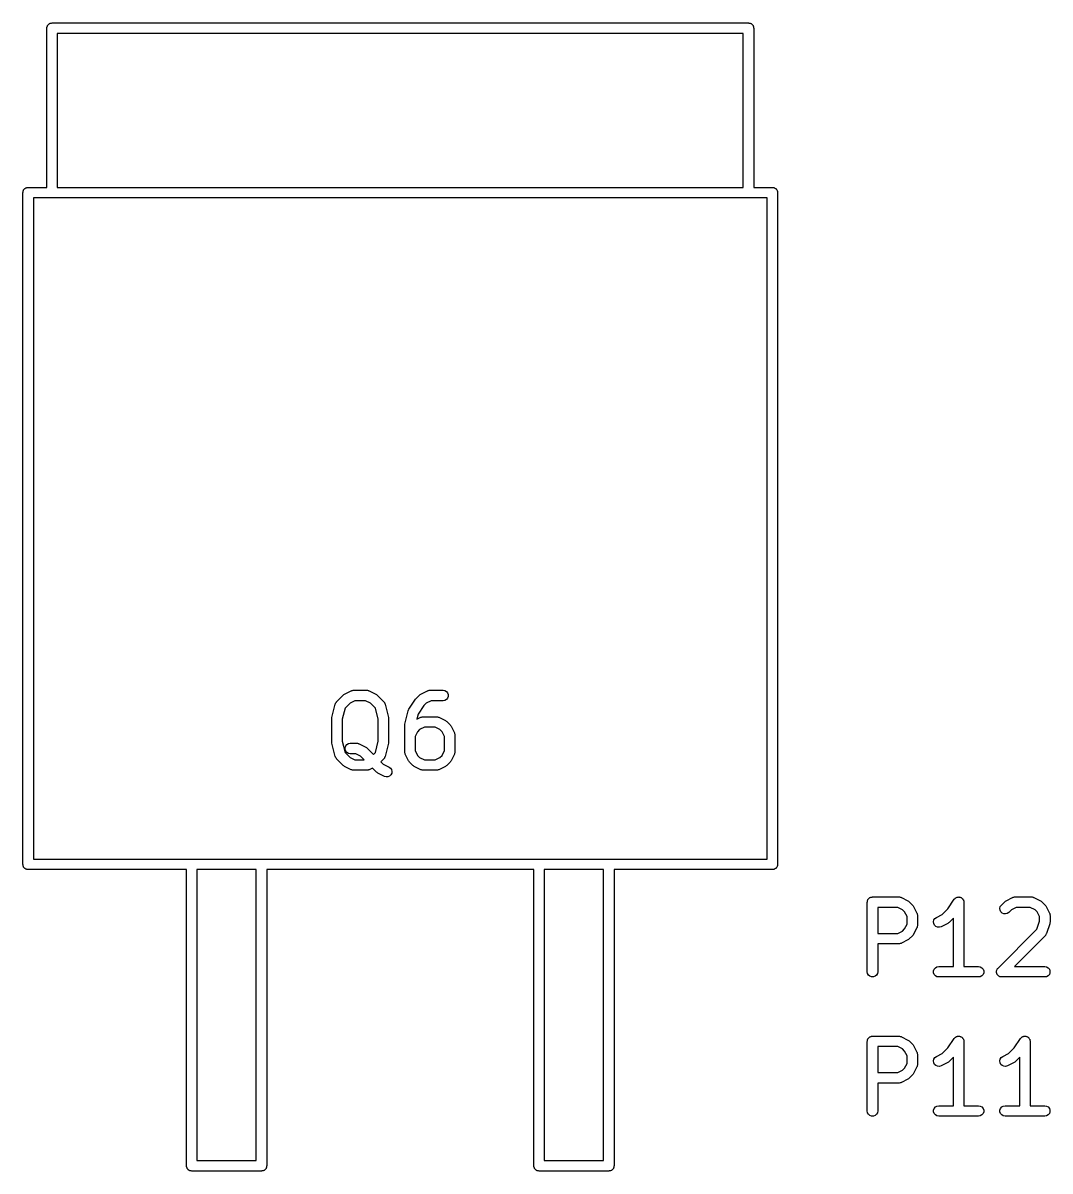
# Model space of a CAD drawing. Extents: x 0 to 76, y -93 to 10.
# Drawn here: x 58.58 to 73.34, y -49.09 to -32.59 of the extents above; entities that cross this region are included whole.
import ezdxf

# ---------------------------------------------------------------- set-up
doc = ezdxf.new("R2010")
doc.units = 0
doc.header["$MEASUREMENT"] = 0
doc.layers.add('BLACK', color=7, linetype='CONTINUOUS')

msp = doc.modelspace()

# ---------------------------------------------------------------- linework, layer by layer
at = {"layer": 'Black'}
for p, q in [((58.9212, -32.6655), (58.9223, -32.659)), ((58.9223, -32.6525), (58.9246, -32.6463)), ((58.9223, -32.659), (58.9223, -32.6525)), ((58.9246, -32.6463), (58.9257, -32.6398)), ((58.9257, -32.6398), (58.929, -32.6342)), ((58.929, -32.6342), (58.9312, -32.628)), ((58.9312, -32.628), (58.9355, -32.623)), ((58.9355, -32.623), (58.9387, -32.6173)), ((58.9387, -32.6173), (58.9438, -32.6131)), ((58.9438, -32.6131), (58.948, -32.608)), ((58.948, -32.608), (58.9537, -32.6048)), ((58.9537, -32.6048), (58.9587, -32.6005)), ((58.9587, -32.6005), (58.9649, -32.5983)), ((58.9649, -32.5983), (58.9705, -32.595)), ((58.9705, -32.595), (58.977, -32.5939)), ((58.977, -32.5939), (58.9832, -32.5916)), ((58.9832, -32.5916), (58.9897, -32.5916)), ((58.9897, -32.5916), (58.9962, -32.5905)), ((58.9962, -32.5905), (69.0038, -32.5905)), ((69.0038, -32.5905), (69.0103, -32.5916)), ((69.0103, -32.5916), (69.0168, -32.5916)), ((69.0168, -32.5916), (69.023, -32.5939)), ((69.023, -32.5939), (69.0295, -32.595)), ((69.0295, -32.595), (69.0351, -32.5983)), ((69.0351, -32.5983), (69.0413, -32.6005)), ((69.0413, -32.6005), (69.0463, -32.6048)), ((69.0463, -32.6048), (69.052, -32.608)), ((69.052, -32.608), (69.0562, -32.6131)), ((69.0562, -32.6131), (69.0613, -32.6173)), ((69.0613, -32.6173), (69.0645, -32.623)), ((69.0645, -32.623), (69.0688, -32.628)), ((69.0688, -32.628), (69.071, -32.6342)), ((69.071, -32.6342), (69.0743, -32.6398)), ((69.0743, -32.6398), (69.0754, -32.6463)), ((69.0754, -32.6463), (69.0777, -32.6525)), ((69.0777, -32.6525), (69.0777, -32.659)), ((69.0777, -32.659), (69.0788, -32.6655)), ((58.9212, -34.9527), (58.9212, -32.6655)), ((59.0712, -32.7405), (59.0712, -34.9527)), ((68.9288, -32.7405), (59.0712, -32.7405)), ((68.9288, -34.9527), (68.9288, -32.7405)), ((69.0788, -32.6655), (69.0788, -34.9527)), ((58.6051, -34.9702), (58.6108, -34.967)), ((58.6108, -34.967), (58.6158, -34.9627)), ((58.6158, -34.9627), (58.622, -34.9605)), ((58.622, -34.9605), (58.6276, -34.9572)), ((58.6276, -34.9572), (58.6341, -34.9561)), ((58.6341, -34.9561), (58.6403, -34.9538)), ((58.6403, -34.9538), (58.6468, -34.9538)), ((58.6468, -34.9538), (58.6533, -34.9527)), ((58.6533, -34.9527), (58.9212, -34.9527)), ((59.0712, -34.9527), (68.9288, -34.9527)), ((69.0788, -34.9527), (69.3467, -34.9527)), ((69.3467, -34.9527), (69.3532, -34.9538)), ((69.3532, -34.9538), (69.3597, -34.9538)), ((69.3597, -34.9538), (69.3659, -34.9561)), ((69.3659, -34.9561), (69.3724, -34.9572)), ((69.3724, -34.9572), (69.378, -34.9605)), ((69.378, -34.9605), (69.3842, -34.9627)), ((69.3842, -34.9627), (69.3892, -34.967)), ((69.3892, -34.967), (69.3949, -34.9702)), ((58.5783, -35.0277), (58.5794, -35.0212)), ((58.5783, -44.6797), (58.5783, -35.0277)), ((58.5794, -35.0147), (58.5817, -35.0085)), ((58.5794, -35.0212), (58.5794, -35.0147)), ((58.5817, -35.0085), (58.5828, -35.002)), ((58.5828, -35.002), (58.5861, -34.9964)), ((58.5861, -34.9964), (58.5883, -34.9902)), ((58.5883, -34.9902), (58.5926, -34.9852)), ((58.5926, -34.9852), (58.5958, -34.9795)), ((58.5958, -34.9795), (58.6009, -34.9753)), ((58.6009, -34.9753), (58.6051, -34.9702)), ((58.7283, -35.1027), (58.7283, -44.6047)), ((69.2717, -35.1027), (58.7283, -35.1027)), ((69.2717, -44.6047), (69.2717, -35.1027)), ((69.3949, -34.9702), (69.3991, -34.9753)), ((69.3991, -34.9753), (69.4042, -34.9795)), ((69.4042, -34.9795), (69.4074, -34.9852)), ((69.4074, -34.9852), (69.4117, -34.9902)), ((69.4117, -34.9902), (69.4139, -34.9964)), ((69.4139, -34.9964), (69.4172, -35.002)), ((69.4172, -35.002), (69.4183, -35.0085)), ((69.4183, -35.0085), (69.4206, -35.0147)), ((69.4206, -35.0147), (69.4206, -35.0212)), ((69.4206, -35.0212), (69.4217, -35.0277)), ((69.4217, -35.0277), (69.4217, -44.6797)), ((63.2007, -42.233), (63.296, -42.1854)), ((63.296, -42.1854), (63.3001, -42.1842)), ((63.3001, -42.1842), (63.3039, -42.182)), ((63.3039, -42.182), (63.3125, -42.1805)), ((63.3125, -42.1805), (63.3209, -42.178)), ((63.3209, -42.178), (63.3253, -42.1782)), ((63.3253, -42.1782), (63.3295, -42.1775)), ((63.3295, -42.1775), (63.52, -42.1775)), ((63.52, -42.1775), (63.5242, -42.1782)), ((63.5242, -42.1782), (63.5286, -42.178)), ((63.5286, -42.178), (63.537, -42.1805)), ((63.537, -42.1805), (63.5456, -42.182)), ((63.5456, -42.182), (63.5494, -42.1842)), ((63.5494, -42.1842), (63.5535, -42.1854)), ((63.5535, -42.1854), (63.6488, -42.233)), ((64.296, -42.233), (64.3912, -42.1854)), ((64.3912, -42.1854), (64.3954, -42.1842)), ((64.3954, -42.1842), (64.3991, -42.182)), ((64.3991, -42.182), (64.4078, -42.1805)), ((64.4078, -42.1805), (64.4162, -42.178)), ((64.4162, -42.178), (64.4205, -42.1782)), ((64.4205, -42.1782), (64.4247, -42.1775)), ((64.4247, -42.1775), (64.6152, -42.1775)), ((64.6152, -42.1775), (64.6409, -42.182)), ((64.6409, -42.182), (64.6634, -42.195)), ((64.6634, -42.195), (64.6802, -42.215)), ((64.6802, -42.215), (64.6891, -42.2395)), ((63.0187, -42.5676), (63.0663, -42.3771)), ((63.0663, -42.3771), (63.0692, -42.3706)), ((63.0692, -42.3706), (63.0711, -42.3636)), ((63.0711, -42.3636), (63.0745, -42.3588)), ((63.0745, -42.3588), (63.0769, -42.3534)), ((63.0769, -42.3534), (63.0819, -42.3482)), ((63.0819, -42.3482), (63.086, -42.3423)), ((63.086, -42.3423), (63.1812, -42.2471)), ((63.1812, -42.2471), (63.1911, -42.2402)), ((63.1911, -42.2402), (63.2007, -42.233)), ((63.2787, -42.3617), (63.2068, -42.4337)), ((63.3472, -42.3275), (63.2787, -42.3617)), ((63.5023, -42.3275), (63.3472, -42.3275)), ((63.5708, -42.3617), (63.5023, -42.3275)), ((63.6427, -42.4337), (63.5708, -42.3617)), ((63.6488, -42.233), (63.6584, -42.2402)), ((63.6584, -42.2402), (63.6683, -42.2471)), ((63.6683, -42.2471), (63.7635, -42.3423)), ((63.7635, -42.3423), (63.7676, -42.3482)), ((63.7676, -42.3482), (63.7726, -42.3534)), ((63.7726, -42.3534), (63.775, -42.3588)), ((63.775, -42.3588), (63.7784, -42.3636)), ((63.7784, -42.3636), (63.7803, -42.3706)), ((63.7803, -42.3706), (63.7832, -42.3771)), ((63.7832, -42.3771), (63.8308, -42.5676)), ((64.1243, -42.449), (64.2195, -42.3061)), ((64.2195, -42.3061), (64.2246, -42.3008)), ((64.2246, -42.3008), (64.2289, -42.2947)), ((64.2289, -42.2947), (64.2765, -42.2471)), ((64.2765, -42.2471), (64.2863, -42.2402)), ((64.2863, -42.2402), (64.296, -42.233)), ((64.3739, -42.3617), (64.3402, -42.3955)), ((64.4425, -42.3275), (64.3739, -42.3617)), ((64.6152, -42.3275), (64.4425, -42.3275)), ((64.6409, -42.323), (64.6152, -42.3275)), ((64.6634, -42.3099), (64.6409, -42.323)), ((64.6802, -42.29), (64.6634, -42.3099)), ((64.6891, -42.2655), (64.6802, -42.29)), ((64.6891, -42.2395), (64.6891, -42.2655)), ((63.2068, -42.4337), (63.1664, -42.595)), ((63.6831, -42.595), (63.6427, -42.4337)), ((64.0663, -42.6629), (64.1139, -42.4724)), ((64.1139, -42.4724), (64.1191, -42.4608)), ((64.1191, -42.4608), (64.1243, -42.449)), ((64.2563, -42.5214), (64.2377, -42.5955)), ((64.3402, -42.3955), (64.2563, -42.5214)), ((63.0164, -42.5858), (63.018, -42.5768)), ((63.0164, -42.9191), (63.0164, -42.5858)), ((63.018, -42.5768), (63.0187, -42.5676)), ((63.1664, -42.595), (63.1664, -42.9099)), ((63.6831, -42.9099), (63.6831, -42.595)), ((63.8308, -42.5676), (63.8315, -42.5768)), ((63.8315, -42.5768), (63.8331, -42.5858)), ((63.8331, -42.5858), (63.8331, -42.9191)), ((64.064, -42.6811), (64.0656, -42.672)), ((64.064, -43.062), (64.064, -42.6811)), ((64.0656, -42.672), (64.0663, -42.6629)), ((64.2377, -42.5955), (64.296, -42.5664)), ((64.3472, -42.7084), (64.2787, -42.7427)), ((64.296, -42.5664), (64.3001, -42.5651)), ((64.3001, -42.5651), (64.3039, -42.563)), ((64.3039, -42.563), (64.3125, -42.5614)), ((64.3125, -42.5614), (64.3209, -42.5589)), ((64.3209, -42.5589), (64.3253, -42.5592)), ((64.3253, -42.5592), (64.3295, -42.5584)), ((64.3295, -42.5584), (64.52, -42.5584)), ((64.5023, -42.7084), (64.3472, -42.7084)), ((64.5708, -42.7427), (64.5023, -42.7084)), ((64.52, -42.5584), (64.5242, -42.5592)), ((64.5242, -42.5592), (64.5286, -42.5589)), ((64.5286, -42.5589), (64.537, -42.5614)), ((64.537, -42.5614), (64.5456, -42.563)), ((64.5456, -42.563), (64.5494, -42.5651)), ((64.5494, -42.5651), (64.5535, -42.5664)), ((64.5535, -42.5664), (64.6488, -42.614)), ((64.6488, -42.614), (64.6584, -42.6211)), ((64.6584, -42.6211), (64.6683, -42.628)), ((64.6683, -42.628), (64.7159, -42.6756)), ((64.7159, -42.6756), (64.7228, -42.6855)), ((64.7228, -42.6855), (64.7299, -42.6951)), ((64.7299, -42.6951), (64.7775, -42.7904)), ((64.2483, -42.7731), (64.214, -42.8416)), ((64.214, -42.8416), (64.214, -43.0443)), ((64.2787, -42.7427), (64.2483, -42.7731)), ((64.6012, -42.7731), (64.5708, -42.7427)), ((64.6355, -42.8416), (64.6012, -42.7731)), ((64.6355, -43.0443), (64.6355, -42.8416)), ((64.7775, -42.7904), (64.7788, -42.7945)), ((64.7788, -42.7945), (64.7809, -42.7983)), ((64.7809, -42.7983), (64.7825, -42.8069)), ((64.7825, -42.8069), (64.785, -42.8153)), ((64.785, -42.8153), (64.7847, -42.8197)), ((64.7847, -42.8197), (64.7855, -42.8239)), ((64.7855, -42.8239), (64.7855, -43.062)), ((63.018, -42.9282), (63.0164, -42.9191)), ((63.0187, -42.9373), (63.018, -42.9282)), ((63.0663, -43.1278), (63.0187, -42.9373)), ((63.1664, -42.9099), (63.2068, -43.0713)), ((63.208, -43.0014), (63.2169, -42.9769)), ((63.208, -43.0274), (63.208, -43.0014)), ((63.2169, -43.0519), (63.208, -43.0274)), ((63.2169, -42.9769), (63.2337, -42.9569)), ((63.2337, -42.9569), (63.2562, -42.9439)), ((63.2562, -42.9439), (63.2819, -42.9394)), ((63.2819, -42.9394), (63.3771, -42.9394)), ((63.3771, -42.9394), (63.3814, -42.9401)), ((63.3814, -42.9401), (63.3857, -42.9399)), ((63.3857, -42.9399), (63.3941, -42.9424)), ((63.3941, -42.9424), (63.4028, -42.9439)), ((63.4028, -42.9439), (63.4065, -42.9461)), ((63.4065, -42.9461), (63.4107, -42.9473)), ((63.4107, -42.9473), (63.5059, -42.9949)), ((63.5059, -42.9949), (63.5156, -43.0021)), ((63.5156, -43.0021), (63.5254, -43.009)), ((63.5254, -43.009), (63.6152, -43.0988)), ((63.6427, -43.0713), (63.6831, -42.9099)), ((63.8308, -42.9373), (63.7832, -43.1278)), ((63.8315, -42.9282), (63.8308, -42.9373)), ((63.8331, -42.9191), (63.8315, -42.9282)), ((64.214, -43.0443), (64.2483, -43.1128)), ((64.6012, -43.1128), (64.6355, -43.0443)), ((63.0692, -43.1344), (63.0663, -43.1278)), ((63.0711, -43.1413), (63.0692, -43.1344)), ((63.0745, -43.1462), (63.0711, -43.1413)), ((63.0769, -43.1516), (63.0745, -43.1462)), ((63.0819, -43.1568), (63.0769, -43.1516)), ((63.086, -43.1627), (63.0819, -43.1568)), ((63.1812, -43.2579), (63.086, -43.1627)), ((63.2068, -43.0713), (63.2787, -43.1432)), ((63.2337, -43.0718), (63.2169, -43.0519)), ((63.2562, -43.0849), (63.2337, -43.0718)), ((63.2819, -43.0894), (63.2562, -43.0849)), ((63.2787, -43.1432), (63.3472, -43.1775)), ((63.3594, -43.0894), (63.2819, -43.0894)), ((63.3472, -43.1775), (63.4818, -43.1775)), ((63.4279, -43.1236), (63.3594, -43.0894)), ((63.4818, -43.1775), (63.4279, -43.1236)), ((63.6152, -43.0988), (63.6427, -43.0713)), ((63.7635, -43.1627), (63.7213, -43.2049)), ((63.7213, -43.2049), (63.7549, -43.2385)), ((63.7676, -43.1568), (63.7635, -43.1627)), ((63.7726, -43.1516), (63.7676, -43.1568)), ((63.775, -43.1462), (63.7726, -43.1516)), ((63.7784, -43.1413), (63.775, -43.1462)), ((63.7803, -43.1344), (63.7784, -43.1413)), ((63.7832, -43.1278), (63.7803, -43.1344)), ((64.0648, -43.0663), (64.064, -43.062)), ((64.0645, -43.0706), (64.0648, -43.0663)), ((64.067, -43.079), (64.0645, -43.0706)), ((64.0686, -43.0877), (64.067, -43.079)), ((64.0707, -43.0914), (64.0686, -43.0877)), ((64.072, -43.0955), (64.0707, -43.0914)), ((64.1196, -43.1908), (64.072, -43.0955)), ((64.1267, -43.2004), (64.1196, -43.1908)), ((64.1336, -43.2103), (64.1267, -43.2004)), ((64.1812, -43.2579), (64.1336, -43.2103)), ((64.2483, -43.1128), (64.2787, -43.1432)), ((64.2787, -43.1432), (64.3472, -43.1775)), ((64.3472, -43.1775), (64.5023, -43.1775)), ((64.5023, -43.1775), (64.5708, -43.1432)), ((64.5708, -43.1432), (64.6012, -43.1128)), ((64.7159, -43.2103), (64.6683, -43.2579)), ((64.7228, -43.2004), (64.7159, -43.2103)), ((64.7299, -43.1908), (64.7228, -43.2004)), ((64.7775, -43.0955), (64.7299, -43.1908)), ((64.7788, -43.0914), (64.7775, -43.0955)), ((64.7809, -43.0877), (64.7788, -43.0914)), ((64.7825, -43.079), (64.7809, -43.0877)), ((64.785, -43.0706), (64.7825, -43.079)), ((64.7855, -43.062), (64.7847, -43.0663)), ((64.7847, -43.0663), (64.785, -43.0706)), ((63.1911, -43.2648), (63.1812, -43.2579)), ((63.2007, -43.2719), (63.1911, -43.2648)), ((63.296, -43.3196), (63.2007, -43.2719)), ((63.3001, -43.3208), (63.296, -43.3196)), ((63.3039, -43.323), (63.3001, -43.3208)), ((63.3125, -43.3245), (63.3039, -43.323)), ((63.3209, -43.327), (63.3125, -43.3245)), ((63.3253, -43.3267), (63.3209, -43.327)), ((63.3295, -43.3275), (63.3253, -43.3267)), ((63.52, -43.3275), (63.3295, -43.3275)), ((63.5242, -43.3267), (63.52, -43.3275)), ((63.5286, -43.327), (63.5242, -43.3267)), ((63.537, -43.3245), (63.5286, -43.327)), ((63.5456, -43.323), (63.537, -43.3245)), ((63.5494, -43.3208), (63.5456, -43.323)), ((63.5535, -43.3196), (63.5494, -43.3208)), ((63.6004, -43.2961), (63.5535, -43.3196)), ((63.6574, -43.3531), (63.6004, -43.2961)), ((63.6673, -43.36), (63.6574, -43.3531)), ((63.6769, -43.3672), (63.6673, -43.36)), ((63.7722, -43.4148), (63.6769, -43.3672)), ((63.7549, -43.2385), (63.8392, -43.2806)), ((63.8392, -43.2806), (63.8602, -43.2962)), ((63.8602, -43.2962), (63.8745, -43.3179)), ((63.8776, -43.3691), (63.8659, -43.3924)), ((63.8745, -43.3179), (63.8806, -43.3432)), ((63.8806, -43.3432), (63.8776, -43.3691)), ((64.1911, -43.2648), (64.1812, -43.2579)), ((64.2007, -43.2719), (64.1911, -43.2648)), ((64.296, -43.3196), (64.2007, -43.2719)), ((64.3001, -43.3208), (64.296, -43.3196)), ((64.3039, -43.323), (64.3001, -43.3208)), ((64.3125, -43.3245), (64.3039, -43.323)), ((64.3209, -43.327), (64.3125, -43.3245)), ((64.3253, -43.3267), (64.3209, -43.327)), ((64.3295, -43.3275), (64.3253, -43.3267)), ((64.52, -43.3275), (64.3295, -43.3275)), ((64.5242, -43.3267), (64.52, -43.3275)), ((64.5286, -43.327), (64.5242, -43.3267)), ((64.537, -43.3245), (64.5286, -43.327)), ((64.5456, -43.323), (64.537, -43.3245)), ((64.5494, -43.3208), (64.5456, -43.323)), ((64.5535, -43.3196), (64.5494, -43.3208)), ((64.6488, -43.2719), (64.5535, -43.3196)), ((64.6584, -43.2648), (64.6488, -43.2719)), ((64.6683, -43.2579), (64.6584, -43.2648)), ((63.7971, -43.4222), (63.7722, -43.4148)), ((63.8231, -43.4207), (63.7971, -43.4222)), ((63.847, -43.4103), (63.8231, -43.4207)), ((63.8659, -43.3924), (63.847, -43.4103)), ((58.5794, -44.6862), (58.5783, -44.6797)), ((58.5794, -44.6927), (58.5794, -44.6862)), ((58.5817, -44.6989), (58.5794, -44.6927)), ((58.5828, -44.7054), (58.5817, -44.6989)), ((58.7283, -44.6047), (69.2717, -44.6047)), ((69.4183, -44.6989), (69.4172, -44.7054)), ((69.4206, -44.6927), (69.4183, -44.6989)), ((69.4217, -44.6797), (69.4206, -44.6862)), ((69.4206, -44.6862), (69.4206, -44.6927)), ((58.5861, -44.711), (58.5828, -44.7054)), ((58.5883, -44.7172), (58.5861, -44.711)), ((58.5926, -44.7222), (58.5883, -44.7172)), ((58.5958, -44.7279), (58.5926, -44.7222)), ((58.6009, -44.7321), (58.5958, -44.7279)), ((58.6051, -44.7372), (58.6009, -44.7321)), ((58.6108, -44.7404), (58.6051, -44.7372)), ((58.6158, -44.7447), (58.6108, -44.7404)), ((58.622, -44.7469), (58.6158, -44.7447)), ((58.6276, -44.7502), (58.622, -44.7469)), ((58.6341, -44.7513), (58.6276, -44.7502)), ((58.6403, -44.7536), (58.6341, -44.7513)), ((58.6468, -44.7536), (58.6403, -44.7536)), ((58.6533, -44.7547), (58.6468, -44.7536)), ((60.9278, -44.7547), (58.6533, -44.7547)), ((60.9278, -49.0104), (60.9278, -44.7547)), ((61.0778, -44.7547), (61.0778, -48.9354)), ((61.9311, -44.7547), (61.0778, -44.7547)), ((61.9311, -48.9354), (61.9311, -44.7547)), ((65.9189, -44.7547), (62.0811, -44.7547)), ((62.0811, -44.7547), (62.0811, -49.0104)), ((65.9189, -49.0104), (65.9189, -44.7547)), ((66.0689, -44.7547), (66.0689, -48.9354)), ((66.9222, -44.7547), (66.0689, -44.7547)), ((66.9222, -48.9354), (66.9222, -44.7547)), ((69.3467, -44.7547), (67.0722, -44.7547)), ((67.0722, -44.7547), (67.0722, -49.0104)), ((69.3532, -44.7536), (69.3467, -44.7547)), ((69.3597, -44.7536), (69.3532, -44.7536)), ((69.3659, -44.7513), (69.3597, -44.7536)), ((69.3724, -44.7502), (69.3659, -44.7513)), ((69.378, -44.7469), (69.3724, -44.7502)), ((69.3842, -44.7447), (69.378, -44.7469)), ((69.3892, -44.7404), (69.3842, -44.7447)), ((69.3949, -44.7372), (69.3892, -44.7404)), ((69.3991, -44.7321), (69.3949, -44.7372)), ((69.4042, -44.7279), (69.3991, -44.7321)), ((69.4074, -44.7222), (69.4042, -44.7279)), ((69.4117, -44.7172), (69.4074, -44.7222)), ((69.4139, -44.711), (69.4117, -44.7172)), ((69.4172, -44.7054), (69.4139, -44.711)), ((70.7152, -45.1967), (70.7185, -45.191)), ((70.7185, -45.191), (70.7208, -45.1849)), ((70.7208, -45.1849), (70.725, -45.1799)), ((70.725, -45.1799), (70.7283, -45.1742)), ((70.7283, -45.1742), (70.7333, -45.17)), ((70.7333, -45.17), (70.7375, -45.1649)), ((70.7375, -45.1649), (70.7432, -45.1616)), ((70.7432, -45.1616), (70.7482, -45.1574)), ((70.7482, -45.1574), (70.7544, -45.1552)), ((70.7544, -45.1552), (70.7601, -45.1519)), ((70.7601, -45.1519), (70.7665, -45.1508)), ((70.7665, -45.1508), (70.7727, -45.1485)), ((70.7727, -45.1485), (70.7793, -45.1485)), ((70.7793, -45.1485), (70.7857, -45.1474)), ((70.7857, -45.1474), (71.1667, -45.1474)), ((71.1667, -45.1474), (71.1709, -45.1481)), ((71.1709, -45.1481), (71.1752, -45.1479)), ((71.1752, -45.1479), (71.1837, -45.1504)), ((71.1837, -45.1504), (71.1923, -45.1519)), ((71.1923, -45.1519), (71.1961, -45.1541)), ((71.1961, -45.1541), (71.2002, -45.1553)), ((71.2002, -45.1553), (71.2954, -45.2029)), ((71.8703, -45.3175), (71.9614, -45.1808)), ((71.9614, -45.1808), (71.9643, -45.1778)), ((71.9643, -45.1778), (71.9664, -45.1742)), ((71.9664, -45.1742), (71.9732, -45.1684)), ((71.9732, -45.1684), (71.9794, -45.1619)), ((71.9794, -45.1619), (71.9831, -45.1601)), ((71.9831, -45.1601), (71.9863, -45.1574)), ((71.9863, -45.1574), (71.9947, -45.1544)), ((71.9947, -45.1544), (72.0027, -45.1504)), ((72.0027, -45.1504), (72.0069, -45.1499)), ((72.0069, -45.1499), (72.0108, -45.1485)), ((72.0108, -45.1485), (72.0197, -45.1485)), ((72.0197, -45.1485), (72.0286, -45.1475)), ((72.0286, -45.1475), (72.0327, -45.1485)), ((72.0327, -45.1485), (72.0368, -45.1485)), ((72.0368, -45.1485), (72.0452, -45.1516)), ((72.0452, -45.1516), (72.0539, -45.1537)), ((72.0539, -45.1537), (72.0574, -45.156)), ((72.0574, -45.156), (72.0613, -45.1574)), ((72.0613, -45.1574), (72.0682, -45.1632)), ((72.0682, -45.1632), (72.0756, -45.1681)), ((72.0756, -45.1681), (72.0781, -45.1715)), ((72.0781, -45.1715), (72.0813, -45.1742)), ((72.0813, -45.1742), (72.0857, -45.1819)), ((72.0857, -45.1819), (72.091, -45.1891)), ((72.091, -45.1891), (72.0922, -45.1931)), ((72.0922, -45.1931), (72.0943, -45.1967)), ((72.7046, -45.2029), (72.7998, -45.1553)), ((72.7998, -45.1553), (72.8039, -45.1541)), ((72.8039, -45.1541), (72.8077, -45.1519)), ((72.8077, -45.1519), (72.8163, -45.1504)), ((72.8163, -45.1504), (72.8248, -45.1479)), ((72.8248, -45.1479), (72.8291, -45.1481)), ((72.8291, -45.1481), (72.8333, -45.1474)), ((72.8333, -45.1474), (73.0714, -45.1474)), ((73.0714, -45.1474), (73.0757, -45.1481)), ((73.0757, -45.1481), (73.08, -45.1479)), ((73.08, -45.1479), (73.0884, -45.1504)), ((73.0884, -45.1504), (73.0971, -45.1519)), ((73.0971, -45.1519), (73.1008, -45.1541)), ((73.1008, -45.1541), (73.105, -45.1553)), ((73.105, -45.1553), (73.2002, -45.2029)), ((70.7107, -45.2224), (70.7119, -45.2159)), ((70.7107, -46.2224), (70.7107, -45.2224)), ((70.7119, -45.2094), (70.7141, -45.2032)), ((70.7119, -45.2159), (70.7119, -45.2094)), ((70.7141, -45.2032), (70.7152, -45.1967)), ((70.8607, -45.2974), (70.8607, -45.6712)), ((71.149, -45.2974), (70.8607, -45.2974)), ((71.2175, -45.3316), (71.149, -45.2974)), ((71.2479, -45.362), (71.2175, -45.3316)), ((71.2954, -45.2029), (71.3051, -45.2101)), ((71.3051, -45.2101), (71.3149, -45.217)), ((71.3149, -45.217), (71.3626, -45.2646)), ((71.3626, -45.2646), (71.3694, -45.2744)), ((71.3694, -45.2744), (71.3766, -45.2841)), ((71.3766, -45.2841), (71.4242, -45.3793)), ((71.7889, -45.3988), (71.8703, -45.3175)), ((72.0943, -45.1967), (72.0958, -45.2055)), ((72.0958, -45.2055), (72.0984, -45.2141)), ((72.0984, -45.2141), (72.0981, -45.2183)), ((72.0981, -45.2183), (72.0988, -45.2224)), ((72.0988, -45.2224), (72.0988, -46.1474)), ((72.6158, -45.3111), (72.6225, -45.2859)), ((72.618, -45.337), (72.6158, -45.3111)), ((72.629, -45.3606), (72.618, -45.337)), ((72.6225, -45.2859), (72.6374, -45.2646)), ((72.6475, -45.3791), (72.629, -45.3606)), ((72.6374, -45.2646), (72.6851, -45.217)), ((72.6851, -45.217), (72.6949, -45.2101)), ((72.6949, -45.2101), (72.7046, -45.2029)), ((72.7825, -45.3316), (72.7435, -45.3707)), ((72.851, -45.2974), (72.7825, -45.3316)), ((73.0537, -45.2974), (72.851, -45.2974)), ((73.1222, -45.3316), (73.0537, -45.2974)), ((73.1526, -45.362), (73.1222, -45.3316)), ((73.2002, -45.2029), (73.2099, -45.2101)), ((73.2099, -45.2101), (73.2197, -45.217)), ((73.2197, -45.217), (73.2673, -45.2646)), ((73.2673, -45.2646), (73.2742, -45.2744)), ((73.2742, -45.2744), (73.2814, -45.2841)), ((73.2814, -45.2841), (73.329, -45.3793)), ((71.2821, -45.4306), (71.2479, -45.362)), ((71.2821, -45.538), (71.2821, -45.4306)), ((71.4242, -45.3793), (71.4255, -45.3835)), ((71.4255, -45.3835), (71.4276, -45.3872)), ((71.4276, -45.3872), (71.4291, -45.3959)), ((71.4291, -45.3959), (71.4317, -45.4043)), ((71.4317, -45.4043), (71.4314, -45.4086)), ((71.4314, -45.4086), (71.4321, -45.4129)), ((71.4321, -45.4129), (71.4321, -45.5557)), ((71.6632, -45.5036), (71.6693, -45.4783)), ((71.6662, -45.5295), (71.6632, -45.5036)), ((71.6693, -45.4783), (71.6836, -45.4565)), ((71.6836, -45.4565), (71.7046, -45.441)), ((71.7046, -45.441), (71.7889, -45.3988)), ((71.8765, -45.5204), (71.8669, -45.5276)), ((71.8864, -45.5135), (71.8765, -45.5204)), ((71.9488, -45.4511), (71.8864, -45.5135)), ((71.9488, -46.1474), (71.9488, -45.4511)), ((72.6711, -45.3901), (72.6475, -45.3791)), ((72.697, -45.3923), (72.6711, -45.3901)), ((72.7222, -45.3856), (72.697, -45.3923)), ((72.7435, -45.3707), (72.7222, -45.3856)), ((73.1487, -45.6104), (73.1869, -45.4959)), ((73.1869, -45.4306), (73.1526, -45.362)), ((73.1869, -45.4959), (73.1869, -45.4306)), ((73.329, -45.3793), (73.3302, -45.3835)), ((73.3302, -45.3835), (73.3324, -45.3872)), ((73.3324, -45.3872), (73.3339, -45.3959)), ((73.3348, -45.5199), (73.3331, -45.5318)), ((73.3339, -45.3959), (73.3364, -45.4043)), ((73.3369, -45.5081), (73.3348, -45.5199)), ((73.3364, -45.4043), (73.3362, -45.4086)), ((73.3362, -45.4086), (73.3369, -45.4129)), ((73.3369, -45.4129), (73.3369, -45.5081)), ((70.8607, -45.6712), (71.149, -45.6712)), ((71.149, -45.6712), (71.2175, -45.6369)), ((71.2175, -45.6369), (71.2479, -45.6065)), ((71.2479, -45.6065), (71.2821, -45.538)), ((71.3766, -45.6845), (71.3694, -45.6942)), ((71.4242, -45.5893), (71.3766, -45.6845)), ((71.4255, -45.5851), (71.4242, -45.5893)), ((71.4276, -45.5814), (71.4255, -45.5851)), ((71.4291, -45.5727), (71.4276, -45.5814)), ((71.4317, -45.5643), (71.4291, -45.5727)), ((71.4321, -45.5557), (71.4314, -45.56)), ((71.4314, -45.56), (71.4317, -45.5643)), ((71.6779, -45.5528), (71.6662, -45.5295)), ((71.6968, -45.5707), (71.6779, -45.5528)), ((71.7207, -45.581), (71.6968, -45.5707)), ((71.7467, -45.5826), (71.7207, -45.581)), ((71.7716, -45.5752), (71.7467, -45.5826)), ((71.8669, -45.5276), (71.7716, -45.5752)), ((72.5898, -46.1693), (73.1487, -45.6104)), ((73.2772, -45.6899), (73.273, -45.6976)), ((73.2823, -45.6826), (73.2772, -45.6899)), ((73.2834, -45.6785), (73.2823, -45.6826)), ((73.2854, -45.6747), (73.2834, -45.6785)), ((73.3331, -45.5318), (73.2854, -45.6747)), ((71.1667, -45.8212), (70.8607, -45.8212)), ((70.8607, -45.8212), (70.8607, -46.2224)), ((71.1709, -45.8204), (71.1667, -45.8212)), ((71.1752, -45.8207), (71.1709, -45.8204)), ((71.1837, -45.8182), (71.1752, -45.8207)), ((71.1923, -45.8167), (71.1837, -45.8182)), ((71.1961, -45.8145), (71.1923, -45.8167)), ((71.2002, -45.8133), (71.1961, -45.8145)), ((71.2954, -45.7657), (71.2002, -45.8133)), ((71.3051, -45.7585), (71.2954, -45.7657)), ((71.3149, -45.7516), (71.3051, -45.7585)), ((71.3626, -45.704), (71.3149, -45.7516)), ((71.3694, -45.6942), (71.3626, -45.704)), ((73.2673, -45.704), (72.8239, -46.1474)), ((73.2698, -45.7004), (73.2673, -45.704)), ((73.273, -45.6976), (73.2698, -45.7004)), ((71.6642, -46.2094), (71.6731, -46.1849)), ((71.6731, -46.1849), (71.6899, -46.1649)), ((71.6899, -46.1649), (71.7124, -46.1519)), ((71.7124, -46.1519), (71.7381, -46.1474)), ((71.7381, -46.1474), (71.9488, -46.1474)), ((72.0988, -46.1474), (72.3095, -46.1474)), ((72.3095, -46.1474), (72.3352, -46.1519)), ((72.3352, -46.1519), (72.3577, -46.1649)), ((72.3577, -46.1649), (72.3745, -46.1849)), ((72.3745, -46.1849), (72.3834, -46.2094)), ((72.5768, -46.188), (72.5779, -46.1849)), ((72.5779, -46.1849), (72.5842, -46.1774)), ((72.5842, -46.1774), (72.5898, -46.1693)), ((72.8239, -46.1474), (73.2619, -46.1474)), ((73.2619, -46.1474), (73.2876, -46.1519)), ((73.2876, -46.1519), (73.3101, -46.1649)), ((73.3101, -46.1649), (73.3269, -46.1849)), ((73.3269, -46.1849), (73.3358, -46.2094)), ((70.7152, -46.248), (70.7107, -46.2224)), ((70.7283, -46.2706), (70.7152, -46.248)), ((70.7482, -46.2873), (70.7283, -46.2706)), ((70.7727, -46.2962), (70.7482, -46.2873)), ((70.7987, -46.2962), (70.7727, -46.2962)), ((70.8232, -46.2873), (70.7987, -46.2962)), ((70.8432, -46.2706), (70.8232, -46.2873)), ((70.8562, -46.248), (70.8432, -46.2706)), ((70.8607, -46.2224), (70.8562, -46.248)), ((71.6642, -46.2354), (71.6642, -46.2094)), ((71.6731, -46.2599), (71.6642, -46.2354)), ((71.6899, -46.2798), (71.6731, -46.2599)), ((71.7124, -46.2929), (71.6899, -46.2798)), ((71.7381, -46.2974), (71.7124, -46.2929)), ((72.3095, -46.2974), (71.7381, -46.2974)), ((72.3352, -46.2929), (72.3095, -46.2974)), ((72.3577, -46.2798), (72.3352, -46.2929)), ((72.3745, -46.2599), (72.3577, -46.2798)), ((72.3834, -46.2354), (72.3745, -46.2599)), ((72.3834, -46.2094), (72.3834, -46.2354)), ((72.5681, -46.2158), (72.569, -46.2127)), ((72.569, -46.2256), (72.5681, -46.2158)), ((72.569, -46.2094), (72.5724, -46.2001)), ((72.569, -46.2127), (72.569, -46.2094)), ((72.569, -46.2354), (72.569, -46.2256)), ((72.5701, -46.2385), (72.569, -46.2354)), ((72.5704, -46.2418), (72.5701, -46.2385)), ((72.5746, -46.2507), (72.5704, -46.2418)), ((72.5724, -46.2001), (72.5749, -46.1907)), ((72.5779, -46.2599), (72.5746, -46.2507)), ((72.5749, -46.1907), (72.5768, -46.188)), ((72.58, -46.2624), (72.5779, -46.2599)), ((72.5814, -46.2654), (72.58, -46.2624)), ((72.5884, -46.2723), (72.5814, -46.2654)), ((72.5946, -46.2798), (72.5884, -46.2723)), ((72.5975, -46.2815), (72.5946, -46.2798)), ((72.5998, -46.2838), (72.5975, -46.2815)), ((72.6087, -46.288), (72.5998, -46.2838)), ((72.6172, -46.2929), (72.6087, -46.288)), ((72.6205, -46.2934), (72.6172, -46.2929)), ((72.6234, -46.2948), (72.6205, -46.2934)), ((72.6332, -46.2957), (72.6234, -46.2948)), ((72.6429, -46.2974), (72.6332, -46.2957)), ((73.2619, -46.2974), (72.6429, -46.2974)), ((73.2876, -46.2929), (73.2619, -46.2974)), ((73.3101, -46.2798), (73.2876, -46.2929)), ((73.3269, -46.2599), (73.3101, -46.2798)), ((73.3358, -46.2354), (73.3269, -46.2599)), ((73.3358, -46.2094), (73.3358, -46.2354)), ((70.725, -47.1799), (70.7283, -47.1742)), ((70.7283, -47.1742), (70.7333, -47.17)), ((70.7333, -47.17), (70.7375, -47.1649)), ((70.7375, -47.1649), (70.7432, -47.1616)), ((70.7432, -47.1616), (70.7482, -47.1574)), ((70.7482, -47.1574), (70.7544, -47.1552)), ((70.7544, -47.1552), (70.7601, -47.1519)), ((70.7601, -47.1519), (70.7665, -47.1508)), ((70.7665, -47.1508), (70.7727, -47.1485)), ((70.7727, -47.1485), (70.7793, -47.1485)), ((70.7793, -47.1485), (70.7857, -47.1474)), ((70.7857, -47.1474), (71.1667, -47.1474)), ((71.1667, -47.1474), (71.1709, -47.1481)), ((71.1709, -47.1481), (71.1752, -47.1479)), ((71.1752, -47.1479), (71.1837, -47.1504)), ((71.1837, -47.1504), (71.1923, -47.1519)), ((71.1923, -47.1519), (71.1961, -47.1541)), ((71.1961, -47.1541), (71.2002, -47.1553)), ((71.2002, -47.1553), (71.2954, -47.2029)), ((71.9643, -47.1778), (71.9664, -47.1742)), ((71.9664, -47.1742), (71.9732, -47.1684)), ((71.9732, -47.1684), (71.9794, -47.1619)), ((71.9794, -47.1619), (71.9831, -47.1601)), ((71.9831, -47.1601), (71.9863, -47.1574)), ((71.9863, -47.1574), (71.9947, -47.1544)), ((71.9947, -47.1544), (72.0027, -47.1504)), ((72.0027, -47.1504), (72.0069, -47.1499)), ((72.0069, -47.1499), (72.0108, -47.1485)), ((72.0108, -47.1485), (72.0197, -47.1485)), ((72.0197, -47.1485), (72.0286, -47.1475)), ((72.0286, -47.1475), (72.0327, -47.1485)), ((72.0327, -47.1485), (72.0368, -47.1485)), ((72.0368, -47.1485), (72.0452, -47.1516)), ((72.0452, -47.1516), (72.0539, -47.1537)), ((72.0539, -47.1537), (72.0574, -47.156)), ((72.0574, -47.156), (72.0613, -47.1574)), ((72.0613, -47.1574), (72.0682, -47.1632)), ((72.0682, -47.1632), (72.0756, -47.1681)), ((72.0756, -47.1681), (72.0781, -47.1715)), ((72.0781, -47.1715), (72.0813, -47.1742)), ((72.0813, -47.1742), (72.0857, -47.1819)), ((72.9167, -47.1778), (72.9187, -47.1742)), ((72.9187, -47.1742), (72.9256, -47.1684)), ((72.9256, -47.1684), (72.9318, -47.1619)), ((72.9318, -47.1619), (72.9355, -47.1601)), ((72.9355, -47.1601), (72.9387, -47.1574)), ((72.9387, -47.1574), (72.9471, -47.1544)), ((72.9471, -47.1544), (72.9551, -47.1504)), ((72.9551, -47.1504), (72.9593, -47.1499)), ((72.9593, -47.1499), (72.9632, -47.1485)), ((72.9632, -47.1485), (72.9721, -47.1485)), ((72.9721, -47.1485), (72.981, -47.1475)), ((72.981, -47.1475), (72.9851, -47.1485)), ((72.9851, -47.1485), (72.9892, -47.1485)), ((72.9892, -47.1485), (72.9976, -47.1516)), ((72.9976, -47.1516), (73.0063, -47.1537)), ((73.0063, -47.1537), (73.0098, -47.156)), ((73.0098, -47.156), (73.0137, -47.1574)), ((73.0137, -47.1574), (73.0205, -47.1632)), ((73.0205, -47.1632), (73.028, -47.1681)), ((73.028, -47.1681), (73.0305, -47.1715)), ((73.0305, -47.1715), (73.0336, -47.1742)), ((73.0336, -47.1742), (73.0381, -47.1819)), ((70.7107, -47.2224), (70.7119, -47.2159)), ((70.7107, -48.2224), (70.7107, -47.2224)), ((70.7119, -47.2094), (70.7141, -47.2032)), ((70.7119, -47.2159), (70.7119, -47.2094)), ((70.7141, -47.2032), (70.7152, -47.1967)), ((70.7152, -47.1967), (70.7185, -47.191)), ((70.7185, -47.191), (70.7208, -47.1849)), ((70.7208, -47.1849), (70.725, -47.1799)), ((70.8607, -47.2974), (70.8607, -47.6712)), ((71.149, -47.2974), (70.8607, -47.2974)), ((71.2175, -47.3316), (71.149, -47.2974)), ((71.2479, -47.362), (71.2175, -47.3316)), ((71.2954, -47.2029), (71.3051, -47.2101)), ((71.3051, -47.2101), (71.3149, -47.217)), ((71.3149, -47.217), (71.3626, -47.2646)), ((71.3626, -47.2646), (71.3694, -47.2744)), ((71.3694, -47.2744), (71.3766, -47.2841)), ((71.3766, -47.2841), (71.4242, -47.3793)), ((71.7889, -47.3988), (71.8703, -47.3175)), ((71.8703, -47.3175), (71.9614, -47.1808)), ((71.9614, -47.1808), (71.9643, -47.1778)), ((72.0857, -47.1819), (72.091, -47.1891)), ((72.091, -47.1891), (72.0922, -47.1931)), ((72.0922, -47.1931), (72.0943, -47.1967)), ((72.0943, -47.1967), (72.0958, -47.2055)), ((72.0958, -47.2055), (72.0984, -47.2141)), ((72.0984, -47.2141), (72.0981, -47.2183)), ((72.0981, -47.2183), (72.0988, -47.2224)), ((72.0988, -47.2224), (72.0988, -48.1474)), ((72.7413, -47.3988), (72.8227, -47.3175)), ((72.8227, -47.3175), (72.9138, -47.1808)), ((72.9138, -47.1808), (72.9167, -47.1778)), ((73.0381, -47.1819), (73.0434, -47.1891)), ((73.0434, -47.1891), (73.0446, -47.1931)), ((73.0446, -47.1931), (73.0467, -47.1967)), ((73.0467, -47.1967), (73.0482, -47.2055)), ((73.0482, -47.2055), (73.0507, -47.2141)), ((73.0507, -47.2141), (73.0505, -47.2183)), ((73.0505, -47.2183), (73.0512, -47.2224)), ((73.0512, -47.2224), (73.0512, -48.1474)), ((71.2821, -47.4306), (71.2479, -47.362)), ((71.2821, -47.538), (71.2821, -47.4306)), ((71.4242, -47.3793), (71.4255, -47.3835)), ((71.4255, -47.3835), (71.4276, -47.3872)), ((71.4276, -47.3872), (71.4291, -47.3959)), ((71.4291, -47.3959), (71.4317, -47.4043)), ((71.4317, -47.4043), (71.4314, -47.4086)), ((71.4314, -47.4086), (71.4321, -47.4129)), ((71.4321, -47.4129), (71.4321, -47.5557)), ((71.6632, -47.5036), (71.6693, -47.4783)), ((71.6662, -47.5295), (71.6632, -47.5036)), ((71.6693, -47.4783), (71.6836, -47.4565)), ((71.6836, -47.4565), (71.7046, -47.441)), ((71.7046, -47.441), (71.7889, -47.3988)), ((71.9488, -47.4511), (71.8864, -47.5135)), ((71.9488, -48.1474), (71.9488, -47.4511)), ((72.6156, -47.5036), (72.6217, -47.4783)), ((72.6186, -47.5295), (72.6156, -47.5036)), ((72.6217, -47.4783), (72.636, -47.4565)), ((72.636, -47.4565), (72.6569, -47.441)), ((72.6569, -47.441), (72.7413, -47.3988)), ((72.9012, -47.4511), (72.8387, -47.5135)), ((72.9012, -48.1474), (72.9012, -47.4511)), ((71.149, -47.6712), (71.2175, -47.6369)), ((71.2175, -47.6369), (71.2479, -47.6065)), ((71.2479, -47.6065), (71.2821, -47.538)), ((71.4242, -47.5893), (71.3766, -47.6845)), ((71.4255, -47.5851), (71.4242, -47.5893)), ((71.4276, -47.5814), (71.4255, -47.5851)), ((71.4291, -47.5727), (71.4276, -47.5814)), ((71.4317, -47.5643), (71.4291, -47.5727)), ((71.4321, -47.5557), (71.4314, -47.56)), ((71.4314, -47.56), (71.4317, -47.5643)), ((71.6779, -47.5528), (71.6662, -47.5295)), ((71.6968, -47.5707), (71.6779, -47.5528)), ((71.7207, -47.581), (71.6968, -47.5707)), ((71.7467, -47.5826), (71.7207, -47.581)), ((71.7716, -47.5752), (71.7467, -47.5826)), ((71.8669, -47.5276), (71.7716, -47.5752)), ((71.8765, -47.5204), (71.8669, -47.5276)), ((71.8864, -47.5135), (71.8765, -47.5204)), ((72.6302, -47.5528), (72.6186, -47.5295)), ((72.6492, -47.5707), (72.6302, -47.5528)), ((72.6731, -47.581), (72.6492, -47.5707)), ((72.699, -47.5826), (72.6731, -47.581)), ((72.724, -47.5752), (72.699, -47.5826)), ((72.8193, -47.5276), (72.724, -47.5752)), ((72.8289, -47.5204), (72.8193, -47.5276)), ((72.8387, -47.5135), (72.8289, -47.5204)), ((70.8607, -47.6712), (71.149, -47.6712)), ((71.1667, -47.8212), (70.8607, -47.8212)), ((70.8607, -47.8212), (70.8607, -48.2224)), ((71.1709, -47.8204), (71.1667, -47.8212)), ((71.1752, -47.8207), (71.1709, -47.8204)), ((71.1837, -47.8182), (71.1752, -47.8207)), ((71.1923, -47.8167), (71.1837, -47.8182)), ((71.1961, -47.8145), (71.1923, -47.8167)), ((71.2002, -47.8133), (71.1961, -47.8145)), ((71.2954, -47.7657), (71.2002, -47.8133)), ((71.3051, -47.7585), (71.2954, -47.7657)), ((71.3149, -47.7516), (71.3051, -47.7585)), ((71.3626, -47.704), (71.3149, -47.7516)), ((71.3694, -47.6942), (71.3626, -47.704)), ((71.3766, -47.6845), (71.3694, -47.6942)), ((71.6731, -48.1849), (71.6899, -48.1649)), ((71.6899, -48.1649), (71.7124, -48.1519)), ((71.7124, -48.1519), (71.7381, -48.1474)), ((71.7381, -48.1474), (71.9488, -48.1474)), ((72.0988, -48.1474), (72.3095, -48.1474)), ((72.3095, -48.1474), (72.3352, -48.1519)), ((72.3352, -48.1519), (72.3577, -48.1649)), ((72.3577, -48.1649), (72.3745, -48.1849)), ((72.6255, -48.1849), (72.6423, -48.1649)), ((72.6423, -48.1649), (72.6648, -48.1519)), ((72.6648, -48.1519), (72.6905, -48.1474)), ((72.6905, -48.1474), (72.9012, -48.1474)), ((73.0512, -48.1474), (73.2619, -48.1474)), ((73.2619, -48.1474), (73.2876, -48.1519)), ((73.2876, -48.1519), (73.3101, -48.1649)), ((73.3101, -48.1649), (73.3269, -48.1849)), ((70.7152, -48.248), (70.7107, -48.2224)), ((70.7283, -48.2706), (70.7152, -48.248)), ((70.7482, -48.2873), (70.7283, -48.2706)), ((70.7727, -48.2962), (70.7482, -48.2873)), ((70.7987, -48.2962), (70.7727, -48.2962)), ((70.8232, -48.2873), (70.7987, -48.2962)), ((70.8432, -48.2706), (70.8232, -48.2873)), ((70.8562, -48.248), (70.8432, -48.2706)), ((70.8607, -48.2224), (70.8562, -48.248)), ((71.6642, -48.2094), (71.6731, -48.1849)), ((71.6642, -48.2354), (71.6642, -48.2094)), ((71.6731, -48.2599), (71.6642, -48.2354)), ((71.6899, -48.2798), (71.6731, -48.2599)), ((71.7124, -48.2929), (71.6899, -48.2798)), ((71.7381, -48.2974), (71.7124, -48.2929)), ((72.3095, -48.2974), (71.7381, -48.2974)), ((72.3352, -48.2929), (72.3095, -48.2974)), ((72.3577, -48.2798), (72.3352, -48.2929)), ((72.3745, -48.2599), (72.3577, -48.2798)), ((72.3745, -48.1849), (72.3834, -48.2094)), ((72.3834, -48.2354), (72.3745, -48.2599)), ((72.3834, -48.2094), (72.3834, -48.2354)), ((72.6166, -48.2094), (72.6255, -48.1849)), ((72.6166, -48.2354), (72.6166, -48.2094)), ((72.6255, -48.2599), (72.6166, -48.2354)), ((72.6423, -48.2798), (72.6255, -48.2599)), ((72.6648, -48.2929), (72.6423, -48.2798)), ((72.6905, -48.2974), (72.6648, -48.2929)), ((73.2619, -48.2974), (72.6905, -48.2974)), ((73.2876, -48.2929), (73.2619, -48.2974)), ((73.3101, -48.2798), (73.2876, -48.2929)), ((73.3269, -48.2599), (73.3101, -48.2798)), ((73.3269, -48.1849), (73.3358, -48.2094)), ((73.3358, -48.2354), (73.3269, -48.2599)), ((73.3358, -48.2094), (73.3358, -48.2354)), ((61.0778, -48.9354), (61.9311, -48.9354)), ((66.0689, -48.9354), (66.9222, -48.9354)), ((60.9289, -49.0169), (60.9278, -49.0104)), ((60.9289, -49.0234), (60.9289, -49.0169)), ((60.9312, -49.0296), (60.9289, -49.0234)), ((60.9323, -49.0361), (60.9312, -49.0296)), ((60.9356, -49.0417), (60.9323, -49.0361)), ((60.9378, -49.0479), (60.9356, -49.0417)), ((60.9421, -49.0529), (60.9378, -49.0479)), ((60.9453, -49.0586), (60.9421, -49.0529)), ((60.9504, -49.0628), (60.9453, -49.0586)), ((60.9546, -49.0679), (60.9504, -49.0628)), ((60.9603, -49.0711), (60.9546, -49.0679)), ((60.9653, -49.0754), (60.9603, -49.0711)), ((60.9715, -49.0776), (60.9653, -49.0754)), ((60.9771, -49.0809), (60.9715, -49.0776)), ((60.9836, -49.082), (60.9771, -49.0809)), ((60.9898, -49.0843), (60.9836, -49.082)), ((60.9963, -49.0843), (60.9898, -49.0843)), ((61.0028, -49.0854), (60.9963, -49.0843)), ((62.0061, -49.0854), (61.0028, -49.0854)), ((62.0126, -49.0843), (62.0061, -49.0854)), ((62.0191, -49.0843), (62.0126, -49.0843)), ((62.0253, -49.082), (62.0191, -49.0843)), ((62.0318, -49.0809), (62.0253, -49.082)), ((62.0374, -49.0776), (62.0318, -49.0809)), ((62.0436, -49.0754), (62.0374, -49.0776)), ((62.0486, -49.0711), (62.0436, -49.0754)), ((62.0543, -49.0679), (62.0486, -49.0711)), ((62.0585, -49.0628), (62.0543, -49.0679)), ((62.0636, -49.0586), (62.0585, -49.0628)), ((62.0668, -49.0529), (62.0636, -49.0586)), ((62.0711, -49.0479), (62.0668, -49.0529)), ((62.0733, -49.0417), (62.0711, -49.0479)), ((62.0766, -49.0361), (62.0733, -49.0417)), ((62.0777, -49.0296), (62.0766, -49.0361)), ((62.08, -49.0234), (62.0777, -49.0296)), ((62.0811, -49.0104), (62.08, -49.0169)), ((62.08, -49.0169), (62.08, -49.0234)), ((65.92, -49.0169), (65.9189, -49.0104)), ((65.92, -49.0234), (65.92, -49.0169)), ((65.9223, -49.0296), (65.92, -49.0234)), ((65.9234, -49.0361), (65.9223, -49.0296)), ((65.9267, -49.0417), (65.9234, -49.0361)), ((65.9289, -49.0479), (65.9267, -49.0417)), ((65.9332, -49.0529), (65.9289, -49.0479)), ((65.9364, -49.0586), (65.9332, -49.0529)), ((65.9415, -49.0628), (65.9364, -49.0586)), ((65.9457, -49.0679), (65.9415, -49.0628)), ((65.9514, -49.0711), (65.9457, -49.0679)), ((65.9564, -49.0754), (65.9514, -49.0711)), ((65.9626, -49.0776), (65.9564, -49.0754)), ((65.9682, -49.0809), (65.9626, -49.0776)), ((65.9747, -49.082), (65.9682, -49.0809)), ((65.9809, -49.0843), (65.9747, -49.082)), ((65.9874, -49.0843), (65.9809, -49.0843)), ((65.9939, -49.0854), (65.9874, -49.0843)), ((66.9972, -49.0854), (65.9939, -49.0854)), ((67.0037, -49.0843), (66.9972, -49.0854)), ((67.0102, -49.0843), (67.0037, -49.0843)), ((67.0164, -49.082), (67.0102, -49.0843)), ((67.0229, -49.0809), (67.0164, -49.082)), ((67.0285, -49.0776), (67.0229, -49.0809)), ((67.0347, -49.0754), (67.0285, -49.0776)), ((67.0397, -49.0711), (67.0347, -49.0754)), ((67.0454, -49.0679), (67.0397, -49.0711)), ((67.0496, -49.0628), (67.0454, -49.0679)), ((67.0547, -49.0586), (67.0496, -49.0628)), ((67.0579, -49.0529), (67.0547, -49.0586)), ((67.0622, -49.0479), (67.0579, -49.0529)), ((67.0644, -49.0417), (67.0622, -49.0479)), ((67.0677, -49.0361), (67.0644, -49.0417)), ((67.0688, -49.0296), (67.0677, -49.0361)), ((67.0711, -49.0234), (67.0688, -49.0296)), ((67.0722, -49.0104), (67.0711, -49.0169)), ((67.0711, -49.0169), (67.0711, -49.0234))]:
    msp.add_line(p, q, dxfattribs=at)

doc.saveas('drawing.dxf')
